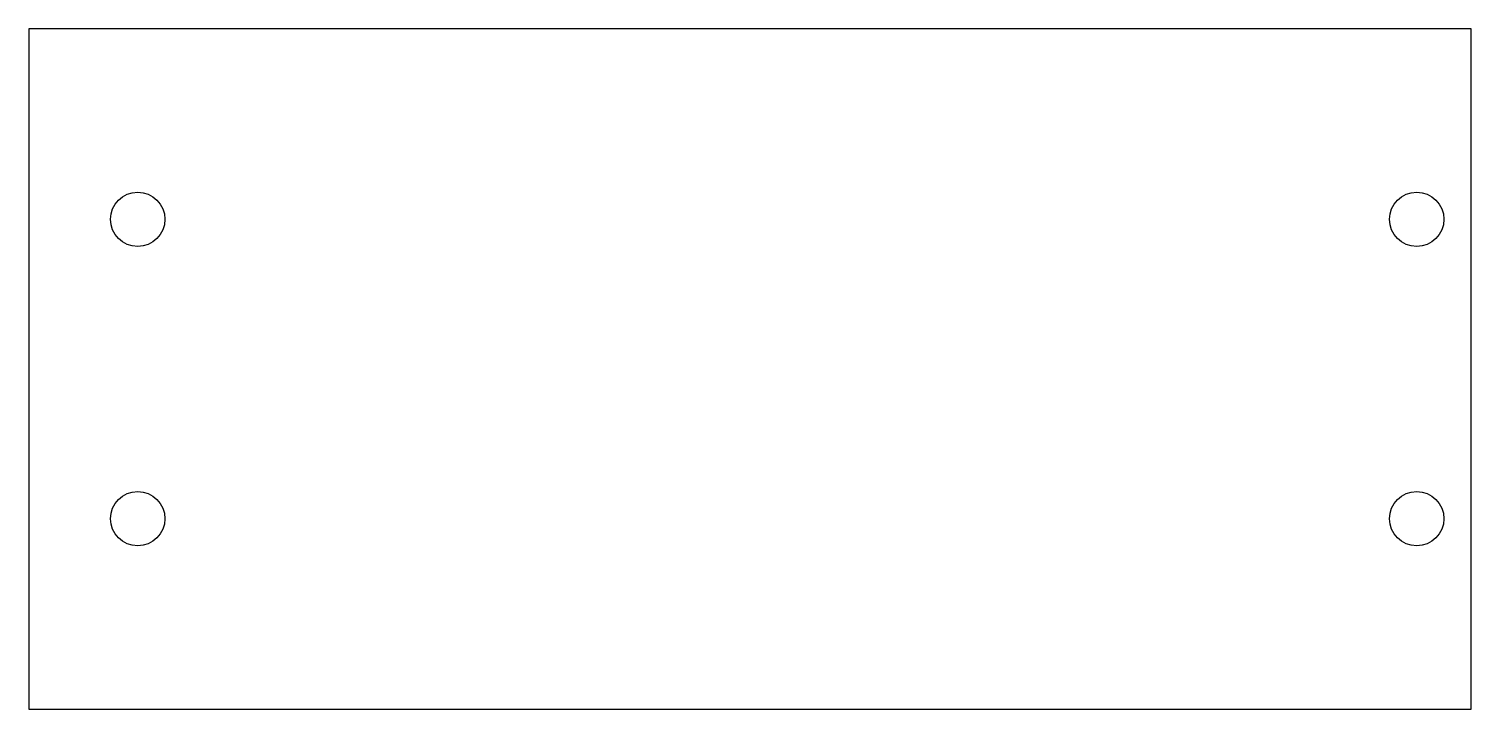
# Model space of a CAD drawing. Header units: millimetres. Extents: x -53 to 0, y 0 to 25.
import ezdxf

# ---------------------------------------------------------------- set-up
doc = ezdxf.new("R2010")
doc.units = ezdxf.units.MM

msp = doc.modelspace()

# ---------------------------------------------------------------- linework, layer by layer
at = {"linetype": 'Continuous', "flags": 128}
msp.add_lwpolyline([(0, 0), (0, 25), (-53, 25), (-53, 0)], close=True, dxfattribs=at)
at = {"linetype": 'Continuous'}
for centre in [(-49, 18), (-2, 18), (-49, 7), (-2, 7)]:
    msp.add_circle(centre, 1, dxfattribs=at)

doc.saveas('drawing.dxf')
